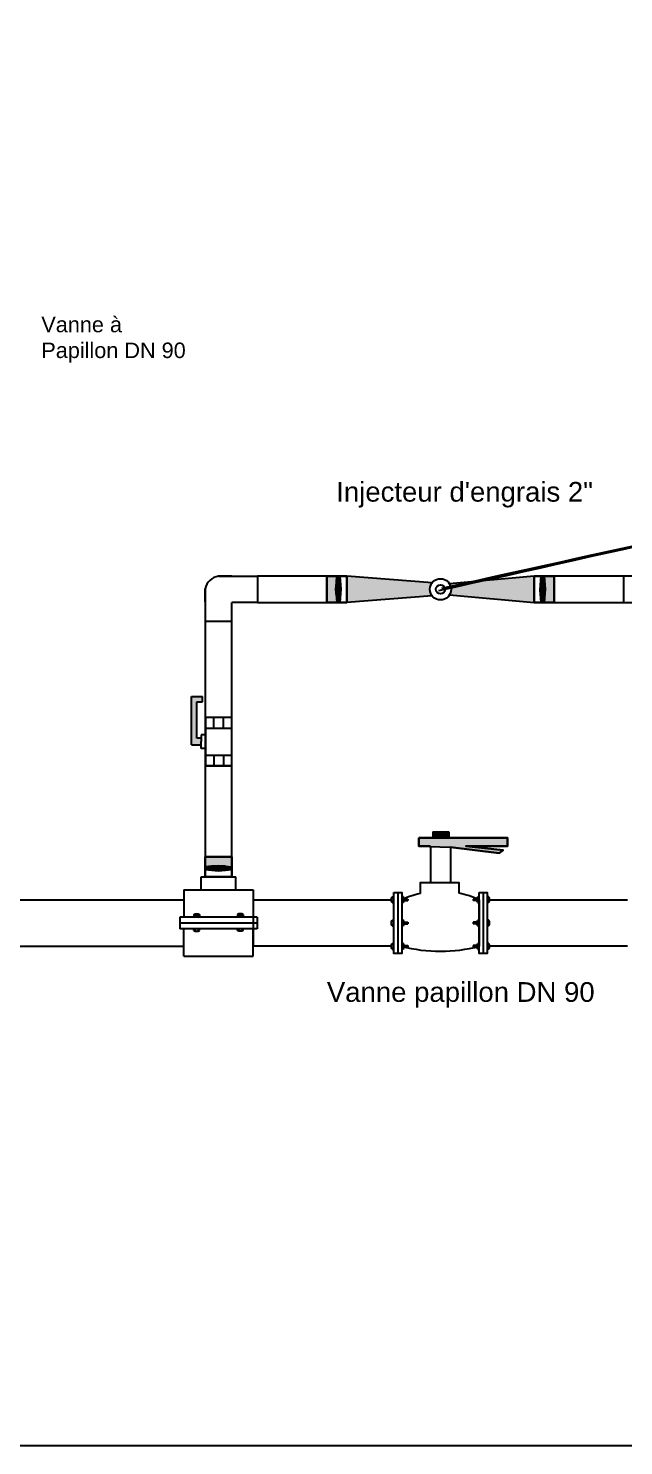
# Model space of a CAD drawing. Header units: millimetres. Extents: x 81856 to 91441, y 211852 to 275626.
# Drawn here: x 86408.6 to 86570.7, y 274937.1 to 275323.1 of the extents above; entities that cross this region are included whole.
import ezdxf

# ---------------------------------------------------------------- set-up
doc = ezdxf.new("R2010")
doc.units = ezdxf.units.MM
doc.header["$LTSCALE"] = 2
doc.styles.get("Standard").update_dxf_attribs({"font": 'txt.shx'})

msp = doc.modelspace()

# ---------------------------------------------------------------- hatches: boundary and pattern name
for color, points in [(252, [(86492.467, 275168.397), (86492.319, 275170.298), (86492.467, 275172.198), (86492.621, 275173.902), (86489.898, 275173.902), (86489.898, 275166.693), (86492.621, 275166.693)]), (252, [(86489.898, 275173.902), (86489.898, 275166.693), (86493.368, 275166.693), (86493.523, 275168.397), (86493.67, 275170.298), (86493.523, 275172.198), (86493.368, 275173.902)]), (251, [(86492.467, 275172.198), (86492.621, 275173.902), (86493.368, 275173.902), (86493.523, 275172.198)]), (5, [(86518.541, 275168.496, -0.1693782), (86517.913, 275170.298, -0.1693782), (86518.541, 275172.099), (86495.345, 275173.902), (86495.345, 275166.693)]), (5, [(86523.295, 275171.784, -0.1355114), (86523.706, 275170.298, -0.1355114), (86523.295, 275168.812), (86546.273, 275166.693), (86546.273, 275173.902)]), (252, [(86548.25, 275173.902), (86548.096, 275172.198), (86547.948, 275170.298), (86548.096, 275168.397), (86548.25, 275166.693), (86551.72, 275166.693), (86551.72, 275173.902)]), (251, [(86549.152, 275172.198), (86548.997, 275173.902), (86548.25, 275173.902), (86548.096, 275172.198)]), (252, [(86551.72, 275173.902), (86548.997, 275173.902), (86549.152, 275172.198), (86549.299, 275170.298), (86549.152, 275168.397), (86548.997, 275166.693), (86551.72, 275166.693)]), (251, [(86493.67, 275170.298), (86493.523, 275172.198), (86492.467, 275172.198), (86492.319, 275170.298)]), (251, [(86493.67, 275170.298), (86492.319, 275170.298), (86492.467, 275168.397), (86493.523, 275168.397)]), (251, [(86549.299, 275170.298), (86549.152, 275172.198), (86548.096, 275172.198), (86547.948, 275170.298)]), (251, [(86548.096, 275168.397), (86549.152, 275168.397), (86549.299, 275170.298), (86547.948, 275170.298)]), (251, [(86493.368, 275166.693), (86492.621, 275166.693), (86492.467, 275168.397), (86493.523, 275168.397)]), (251, [(86548.25, 275166.693), (86548.997, 275166.693), (86549.152, 275168.397), (86548.096, 275168.397)]), (1, [(86453, 275141.115), (86453, 275127.912), (86455.631, 275127.912), (86455.631, 275128.834), (86455.631, 275129.756), (86454.442, 275129.756), (86454.442, 275139.673), (86456.043, 275139.673), (86456.043, 275141.115)]), (250, [(86523.069, 275102.617), (86523.069, 275104.228), (86518.733, 275104.228), (86518.733, 275102.617)]), (32, [(86536.787, 275098.43), (86537.832, 275099.295), (86527.671, 275100.351), (86539.065, 275100.351), (86539.065, 275102.617), (86514.907, 275102.617), (86514.907, 275100.351), (86518.091, 275100.351), (86518.091, 275100.27), (86523.528, 275100.13)]), (252, [(86456.785, 275093.976), (86458.489, 275093.821), (86460.39, 275093.674), (86462.29, 275093.821), (86463.995, 275093.976), (86463.995, 275097.446), (86456.785, 275097.446)]), (252, [(86456.785, 275097.446), (86456.785, 275094.723), (86458.489, 275094.877), (86460.39, 275095.025), (86462.29, 275094.877), (86463.995, 275094.723), (86463.995, 275097.446)]), (251, [(86458.489, 275094.877), (86456.785, 275094.723), (86456.785, 275093.976), (86458.489, 275093.821)]), (251, [(86460.39, 275095.025), (86458.489, 275094.877), (86458.489, 275093.821), (86460.39, 275093.674)]), (251, [(86462.29, 275093.821), (86462.29, 275094.877), (86460.39, 275095.025), (86460.39, 275093.674)]), (251, [(86463.995, 275093.976), (86463.995, 275094.723), (86462.29, 275094.877), (86462.29, 275093.821)])]:
    msp.add_hatch(color=color).paths.add_polyline_path(points)

# ---------------------------------------------------------------- linework, layer by layer
at = {"color": 0}
for p, q in [((86470.985, 275173.902), (86470.985, 275166.693)), ((86495.345, 275173.902), (86470.985, 275173.902)), ((86489.898, 275173.902), (86489.898, 275166.884)), ((86489.898, 275173.902), (86489.898, 275166.693)), ((86489.898, 275173.902), (86489.898, 275166.693)), ((86495.345, 275173.902), (86489.898, 275173.902)), ((86492.621, 275173.902), (86493.368, 275173.902)), ((86493.368, 275173.902), (86493.67, 275170.298)), ((86495.345, 275173.902), (86495.345, 275166.693)), ((86495.345, 275166.693), (86495.345, 275173.902)), ((86518.541, 275172.099), (86495.345, 275173.902)), ((86546.273, 275173.902), (86523.295, 275171.784)), ((86546.273, 275173.902), (86551.72, 275173.902)), ((86546.273, 275166.693), (86546.273, 275173.902)), ((86546.273, 275173.902), (86546.273, 275166.693)), ((86570.633, 275173.902), (86546.273, 275173.902)), ((86548.25, 275173.902), (86547.948, 275170.298)), ((86548.997, 275173.902), (86548.25, 275173.902)), ((86551.72, 275173.902), (86551.72, 275166.693)), ((86551.72, 275173.902), (86551.72, 275166.693)), ((86551.72, 275173.902), (86551.72, 275166.884)), ((86570.633, 275173.902), (86570.633, 275166.693)), ((86456.785, 275166.884), (86456.785, 275170.393)), ((86492.319, 275170.298), (86493.67, 275170.298)), ((86492.478, 275172.198), (86493.523, 275172.198)), ((86493.67, 275170.298), (86493.368, 275166.693)), ((86518.541, 275168.496), (86495.345, 275166.693)), ((86523.295, 275168.812), (86546.273, 275166.693)), ((86547.948, 275170.298), (86548.25, 275166.693)), ((86549.299, 275170.298), (86547.949, 275170.298)), ((86549.14, 275172.198), (86548.096, 275172.198)), ((86470.985, 275166.693), (86463.995, 275166.693)), ((86470.985, 275166.693), (86495.345, 275166.693)), ((86489.898, 275166.693), (86495.345, 275166.693)), ((86492.467, 275168.397), (86493.511, 275168.397)), ((86492.621, 275166.693), (86493.368, 275166.693)), ((86551.72, 275166.693), (86546.273, 275166.693)), ((86546.273, 275166.693), (86570.633, 275166.693)), ((86549.152, 275168.397), (86548.107, 275168.397)), ((86548.997, 275166.693), (86548.25, 275166.693)), ((86570.633, 275166.693), (86577.624, 275166.693)), ((86463.995, 275161.575), (86456.785, 275161.575)), ((86453, 275127.912), (86453, 275141.115)), ((86453, 275141.115), (86456.043, 275141.115)), ((86454.442, 275129.756), (86454.442, 275139.673)), ((86454.442, 275139.673), (86456.043, 275139.673)), ((86456.043, 275139.673), (86456.043, 275141.115)), ((86464.03, 275135.417), (86456.82, 275135.417)), ((86456.82, 275135.417), (86456.82, 275122.251)), ((86459.12, 275132.511), (86459.12, 275135.417)), ((86461.73, 275132.511), (86461.73, 275135.417)), ((86464.03, 275122.251), (86464.03, 275135.417)), ((86456.82, 275130.678), (86455.631, 275130.678)), ((86455.631, 275130.678), (86455.631, 275128.834)), ((86456.82, 275132.508), (86464.03, 275132.508)), ((86456.82, 275128.834), (86456.82, 275130.678)), ((86453, 275127.912), (86455.631, 275127.912)), ((86455.631, 275129.756), (86454.442, 275129.756)), ((86455.631, 275126.99), (86455.631, 275128.834)), ((86456.82, 275126.99), (86455.631, 275126.99)), ((86456.82, 275125.159), (86464.03, 275125.159)), ((86456.82, 275122.251), (86464.03, 275122.251)), ((86459.12, 275125.157), (86459.12, 275122.251)), ((86461.73, 275125.157), (86461.73, 275122.251)), ((86518.733, 275104.228), (86523.069, 275104.228)), ((86518.733, 275104.228), (86518.733, 275102.617)), ((86523.069, 275104.228), (86523.069, 275102.617)), ((86514.907, 275100.351), (86514.907, 275102.617)), ((86514.907, 275102.617), (86539.065, 275102.617)), ((86518.091, 275100.351), (86514.907, 275100.351)), ((86518.091, 275100.351), (86518.091, 275090.396)), ((86523.528, 275100.13), (86523.528, 275090.396)), ((86539.065, 275100.351), (86527.671, 275100.351)), ((86539.065, 275102.617), (86539.065, 275100.351)), ((86456.785, 275091.999), (86456.785, 275097.446)), ((86456.785, 275097.446), (86463.995, 275097.446)), ((86456.785, 275097.446), (86463.995, 275097.446)), ((86463.995, 275097.446), (86463.995, 275091.999)), ((86455.657, 275091.999), (86465.123, 275091.999)), ((86455.657, 275088.471), (86455.657, 275091.999)), ((86456.785, 275094.723), (86456.785, 275093.976)), ((86456.785, 275093.976), (86460.39, 275093.674)), ((86463.995, 275091.999), (86456.785, 275091.999)), ((86456.785, 275091.999), (86463.995, 275091.999)), ((86458.489, 275094.866), (86458.489, 275093.821)), ((86460.39, 275095.025), (86460.39, 275093.675)), ((86460.39, 275093.674), (86463.995, 275093.976)), ((86462.29, 275094.877), (86462.29, 275093.833)), ((86463.995, 275094.723), (86463.995, 275093.976)), ((86465.123, 275088.471), (86465.123, 275091.999)), ((86450.924, 275088.471), (86469.856, 275088.471)), ((86450.924, 275088.471), (86450.924, 275081.011)), ((86469.856, 275088.471), (86469.856, 275081.011)), ((86509.165, 275087.736), (86509.165, 275071.122)), ((86532.453, 275087.736), (86532.453, 275071.122)), ((86469.856, 275085.756), (86503.084, 275085.756)), ((86469.856, 275085.756), (86469.856, 275073.101)), ((86469.856, 275085.756), (86507.471, 275085.756)), ((86507.471, 275086.144), (86507.627, 275086.531)), ((86507.471, 275085.369), (86507.471, 275086.144)), ((86508.067, 275086.144), (86507.471, 275086.144)), ((86507.613, 275084.982), (86507.471, 275085.369)), ((86508.067, 275085.369), (86507.471, 275085.369)), ((86507.613, 275084.982), (86508.069, 275084.982)), ((86507.627, 275086.531), (86508.069, 275086.531)), ((86510.703, 275086.531), (86510.261, 275086.531)), ((86510.717, 275084.982), (86510.261, 275084.982)), ((86510.263, 275086.144), (86510.859, 275086.144)), ((86510.263, 275085.369), (86510.859, 275085.369)), ((86510.859, 275086.144), (86510.703, 275086.531)), ((86510.717, 275084.982), (86510.859, 275085.369)), ((86510.859, 275085.369), (86510.859, 275086.144)), ((86510.859, 275085.369), (86510.859, 275086.144)), ((86510.859, 275086.144), (86510.859, 275085.756)), ((86510.859, 275085.369), (86510.859, 275086.144)), ((86510.859, 275085.95), (86511.954, 275085.95)), ((86510.859, 275085.563), (86511.954, 275085.563)), ((86510.9, 275085.95), (86510.9, 275085.563)), ((86511.005, 275085.95), (86511.005, 275085.563)), ((86511.111, 275085.95), (86511.111, 275085.563)), ((86511.111, 275085.95), (86511.111, 275085.563)), ((86511.216, 275085.95), (86511.216, 275085.563)), ((86511.322, 275085.95), (86511.322, 275085.563)), ((86511.427, 275085.95), (86511.427, 275085.563)), ((86511.532, 275085.95), (86511.532, 275085.563)), ((86511.638, 275085.95), (86511.638, 275085.563)), ((86511.743, 275085.95), (86511.743, 275085.563)), ((86511.849, 275085.95), (86511.849, 275085.563)), ((86511.954, 275085.95), (86511.954, 275085.563)), ((86529.664, 275085.95), (86529.664, 275085.563)), ((86530.759, 275085.95), (86529.664, 275085.95)), ((86530.759, 275085.563), (86529.664, 275085.563)), ((86529.769, 275085.95), (86529.769, 275085.563)), ((86529.875, 275085.95), (86529.875, 275085.563)), ((86529.98, 275085.95), (86529.98, 275085.563)), ((86530.086, 275085.95), (86530.086, 275085.563)), ((86530.191, 275085.95), (86530.191, 275085.563)), ((86530.297, 275085.95), (86530.297, 275085.563)), ((86530.402, 275085.95), (86530.402, 275085.563)), ((86530.508, 275085.95), (86530.508, 275085.563)), ((86530.508, 275085.95), (86530.508, 275085.563)), ((86530.613, 275085.95), (86530.613, 275085.563)), ((86530.719, 275085.95), (86530.719, 275085.563)), ((86530.759, 275086.144), (86530.915, 275086.531)), ((86530.759, 275085.369), (86530.759, 275086.144)), ((86530.759, 275086.144), (86530.759, 275085.756)), ((86530.759, 275085.369), (86530.759, 275086.144)), ((86530.759, 275085.369), (86530.759, 275086.144)), ((86531.355, 275086.144), (86530.759, 275086.144)), ((86530.901, 275084.982), (86530.759, 275085.369)), ((86531.355, 275085.369), (86530.759, 275085.369)), ((86530.901, 275084.982), (86531.357, 275084.982)), ((86530.915, 275086.531), (86531.357, 275086.531)), ((86531.355, 275085.756), (86531.355, 275073.101)), ((86533.991, 275086.531), (86533.549, 275086.531)), ((86534.005, 275084.982), (86533.549, 275084.982)), ((86533.551, 275086.144), (86534.147, 275086.144)), ((86533.551, 275085.369), (86534.147, 275085.369)), ((86534.147, 275086.144), (86533.991, 275086.531)), ((86534.005, 275084.982), (86534.147, 275085.369)), ((86534.147, 275085.369), (86534.147, 275086.144)), ((86534.147, 275085.756), (86571.762, 275085.756)), ((86449.869, 275081.011), (86449.869, 275077.847)), ((86470.91, 275081.011), (86449.869, 275081.011)), ((86453.663, 275081.765), (86454.051, 275081.921)), ((86453.663, 275081.765), (86453.663, 275081.169)), ((86453.663, 275081.765), (86454.051, 275081.609)), ((86453.663, 275081.169), (86454.051, 275081.013)), ((86453.946, 275081.765), (86454.071, 275081.815)), ((86453.946, 275081.765), (86454.071, 275081.714)), ((86454.051, 275081.921), (86454.825, 275081.921)), ((86454.051, 275081.013), (86454.051, 275081.609)), ((86454.051, 275081.609), (86454.825, 275081.609)), ((86454.071, 275081.815), (86454.805, 275081.815)), ((86454.071, 275081.714), (86454.805, 275081.714)), ((86454.805, 275081.815), (86454.93, 275081.765)), ((86454.805, 275081.714), (86454.93, 275081.765)), ((86454.825, 275081.921), (86455.213, 275081.765)), ((86454.825, 275081.609), (86455.213, 275081.765)), ((86454.825, 275081.013), (86454.825, 275081.609)), ((86454.825, 275081.013), (86455.213, 275081.169)), ((86455.213, 275081.765), (86455.213, 275081.169)), ((86465.954, 275081.921), (86465.567, 275081.765)), ((86465.954, 275081.609), (86465.567, 275081.765)), ((86465.567, 275081.765), (86465.567, 275081.169)), ((86465.954, 275081.013), (86465.567, 275081.169)), ((86465.975, 275081.815), (86465.85, 275081.765)), ((86465.975, 275081.714), (86465.85, 275081.765)), ((86466.729, 275081.921), (86465.954, 275081.921)), ((86466.729, 275081.609), (86465.954, 275081.609)), ((86465.954, 275081.013), (86465.954, 275081.609)), ((86466.709, 275081.815), (86465.975, 275081.815)), ((86466.709, 275081.714), (86465.975, 275081.714)), ((86466.834, 275081.765), (86466.709, 275081.815)), ((86466.834, 275081.765), (86466.709, 275081.714)), ((86467.116, 275081.765), (86466.729, 275081.921)), ((86467.116, 275081.765), (86466.729, 275081.609)), ((86466.729, 275081.013), (86466.729, 275081.609)), ((86467.116, 275081.169), (86466.729, 275081.013)), ((86467.116, 275081.765), (86467.116, 275081.169)), ((86470.91, 275081.011), (86470.91, 275077.847)), ((86507.471, 275079.822), (86507.627, 275080.209)), ((86507.471, 275079.047), (86507.471, 275079.822)), ((86508.067, 275079.822), (86507.471, 275079.822)), ((86507.627, 275080.209), (86508.069, 275080.209)), ((86510.703, 275080.209), (86510.261, 275080.209)), ((86510.263, 275079.822), (86510.859, 275079.822)), ((86510.859, 275079.822), (86510.703, 275080.209)), ((86510.859, 275079.047), (86510.859, 275079.822)), ((86510.859, 275079.822), (86510.859, 275079.434)), ((86510.859, 275079.047), (86510.859, 275079.822)), ((86530.759, 275079.822), (86530.915, 275080.209)), ((86530.759, 275079.047), (86530.759, 275079.822)), ((86530.759, 275079.822), (86530.759, 275079.434)), ((86530.759, 275079.047), (86530.759, 275079.822)), ((86531.355, 275079.822), (86530.759, 275079.822)), ((86530.915, 275080.209), (86531.357, 275080.209)), ((86533.991, 275080.209), (86533.549, 275080.209)), ((86533.551, 275079.822), (86534.147, 275079.822)), ((86534.147, 275079.822), (86533.991, 275080.209)), ((86534.147, 275079.047), (86534.147, 275079.822)), ((86470.91, 275079.429), (86449.869, 275079.429)), ((86470.91, 275077.847), (86449.869, 275077.847)), ((86470.91, 275077.847), (86449.869, 275077.847)), ((86450.924, 275070.386), (86450.924, 275077.847)), ((86453.663, 275077.391), (86453.663, 275077.847)), ((86453.663, 275077.391), (86454.051, 275077.248)), ((86454.051, 275077.845), (86454.051, 275077.248)), ((86454.051, 275077.248), (86454.825, 275077.248)), ((86454.825, 275077.845), (86454.825, 275077.248)), ((86454.825, 275077.248), (86455.213, 275077.404)), ((86455.213, 275077.404), (86455.213, 275077.847)), ((86465.567, 275077.404), (86465.567, 275077.847)), ((86465.954, 275077.248), (86465.567, 275077.404)), ((86465.954, 275077.845), (86465.954, 275077.248)), ((86466.729, 275077.248), (86465.954, 275077.248)), ((86466.729, 275077.845), (86466.729, 275077.248)), ((86467.116, 275077.391), (86466.729, 275077.248)), ((86467.116, 275077.391), (86467.116, 275077.847)), ((86469.856, 275070.386), (86469.856, 275077.847)), ((86507.613, 275078.66), (86507.471, 275079.047)), ((86508.067, 275079.047), (86507.471, 275079.047)), ((86507.613, 275078.66), (86508.069, 275078.66)), ((86510.717, 275078.66), (86510.261, 275078.66)), ((86510.263, 275079.047), (86510.859, 275079.047)), ((86510.717, 275078.66), (86510.859, 275079.047)), ((86510.859, 275079.628), (86511.954, 275079.628)), ((86510.859, 275079.241), (86511.954, 275079.241)), ((86510.9, 275079.628), (86510.9, 275079.241)), ((86511.005, 275079.628), (86511.005, 275079.241)), ((86511.111, 275079.628), (86511.111, 275079.241)), ((86511.111, 275079.628), (86511.111, 275079.241)), ((86511.216, 275079.628), (86511.216, 275079.241)), ((86511.322, 275079.628), (86511.322, 275079.241)), ((86511.427, 275079.628), (86511.427, 275079.241)), ((86511.532, 275079.628), (86511.532, 275079.241)), ((86511.638, 275079.628), (86511.638, 275079.241)), ((86511.743, 275079.628), (86511.743, 275079.241)), ((86511.849, 275079.628), (86511.849, 275079.241)), ((86511.954, 275079.628), (86511.954, 275079.241)), ((86530.759, 275079.628), (86529.664, 275079.628)), ((86529.664, 275079.628), (86529.664, 275079.241)), ((86530.759, 275079.241), (86529.664, 275079.241)), ((86529.769, 275079.628), (86529.769, 275079.241)), ((86529.875, 275079.628), (86529.875, 275079.241)), ((86529.98, 275079.628), (86529.98, 275079.241)), ((86530.086, 275079.628), (86530.086, 275079.241)), ((86530.191, 275079.628), (86530.191, 275079.241)), ((86530.297, 275079.628), (86530.297, 275079.241)), ((86530.402, 275079.628), (86530.402, 275079.241)), ((86530.508, 275079.628), (86530.508, 275079.241)), ((86530.508, 275079.628), (86530.508, 275079.241)), ((86530.613, 275079.628), (86530.613, 275079.241)), ((86530.719, 275079.628), (86530.719, 275079.241)), ((86530.901, 275078.66), (86530.759, 275079.047)), ((86531.355, 275079.047), (86530.759, 275079.047)), ((86530.901, 275078.66), (86531.357, 275078.66)), ((86534.005, 275078.66), (86533.549, 275078.66)), ((86533.551, 275079.047), (86534.147, 275079.047)), ((86534.005, 275078.66), (86534.147, 275079.047)), ((86503.084, 275073.101), (86469.856, 275073.101)), ((86507.471, 275073.101), (86469.856, 275073.101)), ((86507.471, 275073.488), (86507.627, 275073.876)), ((86508.067, 275073.488), (86507.471, 275073.488)), ((86507.471, 275072.714), (86507.471, 275073.488)), ((86508.067, 275072.714), (86507.471, 275072.714)), ((86507.613, 275072.326), (86507.471, 275072.714)), ((86507.613, 275072.326), (86508.069, 275072.326)), ((86507.627, 275073.876), (86508.069, 275073.876)), ((86510.703, 275073.876), (86510.261, 275073.876)), ((86510.717, 275072.326), (86510.261, 275072.326)), ((86510.263, 275073.488), (86510.859, 275073.488)), ((86510.263, 275072.714), (86510.859, 275072.714)), ((86510.859, 275073.488), (86510.703, 275073.876)), ((86510.717, 275072.326), (86510.859, 275072.714)), ((86510.859, 275072.714), (86510.859, 275073.488)), ((86510.859, 275073.488), (86510.859, 275073.101)), ((86510.859, 275073.295), (86511.954, 275073.295)), ((86510.859, 275072.907), (86511.954, 275072.907)), ((86510.9, 275073.295), (86510.9, 275072.907)), ((86511.005, 275073.295), (86511.005, 275072.907)), ((86511.111, 275073.295), (86511.111, 275072.907)), ((86511.111, 275073.295), (86511.111, 275072.907)), ((86511.216, 275073.295), (86511.216, 275072.907)), ((86511.322, 275073.295), (86511.322, 275072.907)), ((86511.427, 275073.295), (86511.427, 275072.907)), ((86511.532, 275073.295), (86511.532, 275072.907)), ((86511.638, 275073.295), (86511.638, 275072.907)), ((86511.743, 275073.295), (86511.743, 275072.907)), ((86511.849, 275073.295), (86511.849, 275072.907)), ((86511.954, 275073.295), (86511.954, 275072.907)), ((86529.664, 275073.295), (86529.664, 275072.907)), ((86530.759, 275073.295), (86529.664, 275073.295)), ((86530.759, 275072.907), (86529.664, 275072.907)), ((86529.769, 275073.295), (86529.769, 275072.907)), ((86529.875, 275073.295), (86529.875, 275072.907)), ((86529.98, 275073.295), (86529.98, 275072.907)), ((86530.086, 275073.295), (86530.086, 275072.907)), ((86530.191, 275073.295), (86530.191, 275072.907)), ((86530.297, 275073.295), (86530.297, 275072.907)), ((86530.402, 275073.295), (86530.402, 275072.907)), ((86530.508, 275073.295), (86530.508, 275072.907)), ((86530.508, 275073.295), (86530.508, 275072.907)), ((86530.613, 275073.295), (86530.613, 275072.907)), ((86530.719, 275073.295), (86530.719, 275072.907)), ((86530.759, 275073.488), (86530.915, 275073.876)), ((86530.759, 275073.488), (86530.759, 275073.101)), ((86531.355, 275073.488), (86530.759, 275073.488)), ((86530.759, 275072.714), (86530.759, 275073.488)), ((86531.355, 275072.714), (86530.759, 275072.714)), ((86530.901, 275072.326), (86530.759, 275072.714)), ((86530.901, 275072.326), (86531.357, 275072.326)), ((86530.915, 275073.876), (86531.357, 275073.876)), ((86533.991, 275073.876), (86533.549, 275073.876)), ((86534.005, 275072.326), (86533.549, 275072.326)), ((86533.551, 275073.488), (86534.147, 275073.488)), ((86533.551, 275072.714), (86534.147, 275072.714)), ((86534.147, 275073.488), (86533.991, 275073.876)), ((86534.005, 275072.326), (86534.147, 275072.714)), ((86534.147, 275072.714), (86534.147, 275073.488)), ((86571.762, 275073.101), (86534.147, 275073.101)), ((86450.924, 275070.386), (86469.856, 275070.386))]:
    msp.add_line(p, q, dxfattribs=at)
at = {"color": 7}
for p, q in [((86492.467, 275172.198), (86492.621, 275173.902)), ((86493.523, 275172.198), (86493.368, 275173.902)), ((86548.096, 275172.198), (86548.25, 275173.902)), ((86549.152, 275172.198), (86548.997, 275173.902)), ((86492.319, 275170.298), (86492.467, 275172.198)), ((86492.467, 275168.397), (86492.319, 275170.298)), ((86492.319, 275170.298), (86493.67, 275170.298)), ((86492.467, 275172.198), (86493.523, 275172.198)), ((86493.67, 275170.298), (86493.523, 275172.198)), ((86493.523, 275168.397), (86493.67, 275170.298)), ((86547.948, 275170.298), (86548.096, 275172.198)), ((86549.299, 275170.298), (86547.948, 275170.298)), ((86548.096, 275168.397), (86547.948, 275170.298)), ((86549.152, 275172.198), (86548.096, 275172.198)), ((86549.299, 275170.298), (86549.152, 275172.198)), ((86549.152, 275168.397), (86549.299, 275170.298)), ((86492.467, 275168.397), (86493.523, 275168.397)), ((86492.467, 275168.397), (86492.621, 275166.693)), ((86493.523, 275168.397), (86493.368, 275166.693)), ((86548.096, 275168.397), (86548.25, 275166.693)), ((86549.152, 275168.397), (86548.096, 275168.397)), ((86549.152, 275168.397), (86548.997, 275166.693)), ((86458.489, 275094.877), (86456.785, 275094.723)), ((86458.489, 275093.821), (86456.785, 275093.976)), ((86460.39, 275095.025), (86458.489, 275094.877)), ((86458.489, 275094.877), (86458.489, 275093.821)), ((86460.39, 275093.674), (86458.489, 275093.821)), ((86460.39, 275095.025), (86460.39, 275093.674)), ((86462.29, 275094.877), (86460.39, 275095.025)), ((86462.29, 275093.821), (86460.39, 275093.674)), ((86462.29, 275094.877), (86463.995, 275094.723)), ((86462.29, 275094.877), (86462.29, 275093.821)), ((86462.29, 275093.821), (86463.995, 275093.976))]:
    msp.add_line(p, q, dxfattribs=at)
at = {"color": 1}
msp.add_line((86464.03, 275122.251), (86456.82, 275122.251), dxfattribs=at)
msp.add_line((86464.03, 275122.251), (86456.82, 275122.251), dxfattribs=at)
for p, q in [((86405.059, 275085.742), (86450.924, 275085.746)), ((86358.311, 275073.086), (86450.924, 275073.096))]:
    msp.add_line(p, q)
msp.add_lwpolyline([(86150.987, 274937.11), (87130.082, 274937.11), (87130.082, 275536.135), (86150.987, 275536.135)], close=True)
at = {"color": 0}
for points in [[(86463.995, 275173.902), (86460.39, 275173.902)], [(86460.39, 275173.902), (86470.985, 275173.902)], [(86492.621, 275173.902), (86492.319, 275170.298), (86492.621, 275166.693), (86493.368, 275166.693), (86493.682, 275170.15), (86493.368, 275173.902)], [(86548.997, 275173.902), (86549.299, 275170.298), (86548.997, 275166.693), (86548.25, 275166.693), (86547.936, 275170.15), (86548.25, 275173.902)], [(86581.228, 275173.902), (86570.633, 275173.902)], [(86456.785, 275170.393), (86456.785, 275097.446), (86463.995, 275097.446), (86463.995, 275166.693)], [(86514.907, 275102.617), (86514.907, 275100.351), (86523.528, 275100.13), (86536.787, 275098.43), (86537.832, 275099.295), (86527.671, 275100.351), (86539.065, 275100.351), (86539.065, 275102.617), (86514.907, 275102.617)], [(86527.671, 275100.351), (86537.832, 275099.295), (86536.787, 275098.43), (86523.528, 275100.13)], [(86456.785, 275094.723), (86460.39, 275095.025), (86463.995, 275094.723), (86463.995, 275093.976), (86460.538, 275093.662), (86456.785, 275093.976)], [(86525.895, 275087.565), (86525.895, 275090.396), (86515.236, 275090.396), (86515.236, 275087.459)]]:
    msp.add_lwpolyline(points, dxfattribs=at)
for points in [[(86489.898, 275173.902), (86489.898, 275166.693), (86495.345, 275166.693), (86495.345, 275173.902)], [(86495.345, 275173.902), (86495.345, 275166.693), (86489.898, 275166.693), (86489.898, 275173.902)], [(86546.273, 275173.902), (86546.273, 275166.693), (86551.72, 275166.693), (86551.72, 275173.902)], [(86551.72, 275173.902), (86551.72, 275166.693), (86546.273, 275166.693), (86546.273, 275173.902)], [(86456.785, 275091.999), (86463.995, 275091.999), (86463.995, 275097.446), (86456.785, 275097.446)], [(86456.785, 275097.446), (86463.995, 275097.446), (86463.995, 275091.999), (86456.785, 275091.999)], [(86508.067, 275087.736), (86510.263, 275087.736), (86510.263, 275071.122), (86508.067, 275071.122)], [(86531.355, 275087.736), (86533.551, 275087.736), (86533.551, 275071.122), (86531.355, 275071.122)]]:
    msp.add_lwpolyline(points, close=True, dxfattribs=at)
for radius in [2.896, 1.257]:
    msp.add_circle((86520.809, 275170.298), radius, dxfattribs=at)
for centre, radius, start, end in [((86461.127, 275169.539), 4.425, 99.59048, 168.87067), ((86520.809, 275063.072), 25.016, 102.87191, 114.93403), ((86520.809, 275063.072), 25.016, 65.06597, 78.26979), ((86520.809, 275113.282), 41.542, 255.29355, 284.70645)]:
    msp.add_arc(centre, radius, start, end, dxfattribs=at)
at = {"start_tangent": (0.8419858, -0.5394997)}
for points in [[(86520.395, 275169.956), (86668.155, 275203.124)], [(86521.153, 275170.624), (86668.155, 275203.124)]]:
    msp.add_spline(points, degree=3, dxfattribs=at)

# ---------------------------------------------------------------- texts
at = {"color": 0, "width": 319.87406, "attachment_point": 1}
for s, insert, char_height in [('{\\fArial|b0|i0|c0|p34;Vanne à \\PPapillon DN 90}', (86412.154, 275244.529), 4.21842), ('{\\fArial|b0|i0|c0|p34;\\H0.9997x;Injecteur d\'engrais 2"}', (86492.438, 275199.542), 5.36403), ('{\\fArial|b0|i0|c0|p34;Vanne papillon DN 90 }', (86489.885, 275063.326), 5.36403)]:
    msp.add_mtext(s, dxfattribs=dict(at, insert=insert, char_height=char_height))

doc.saveas('drawing.dxf')
